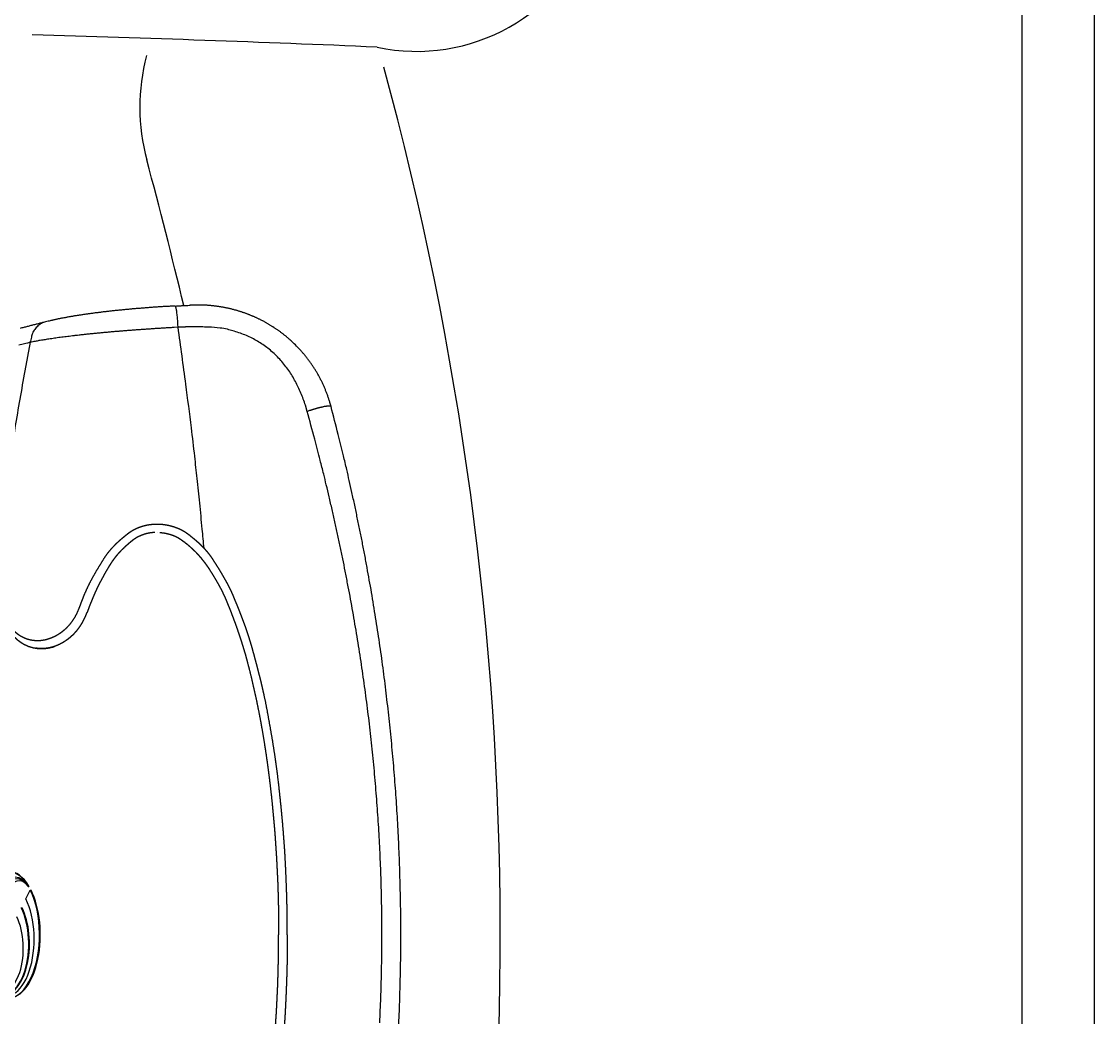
# Model space of a CAD drawing. Extents: x 941 to 1034, y 781 to 934.
# Drawn here: x 1022.91 to 1034.43, y 823.33 to 834.03 of the extents above; entities that cross this region are included whole.
import ezdxf

# ---------------------------------------------------------------- set-up
doc = ezdxf.new("R2010")
doc.units = 0
doc.header["$MEASUREMENT"] = 0
doc.layers.add('1', color=4, linetype='Continuous')
doc.layers.add('AM_VIS', color=7, linetype='Continuous', lineweight=30)

# ---------------------------------------------------------------- blocks, each defined once
blk = doc.blocks.new('LOUNGE PILLOW')
at = {"layer": '1', "color": 3, "extrusion": (0, 1, 0)}
for p, q in [((-0.438, -1.045), (-0.438, -1.036)), ((-0.476, -1.059), (-0.478, -1.058)), ((-0.478, -1.067), (-0.478, -1.058)), ((-0.478, -1.067), (-0.476, -1.067)), ((-0.476, -1.067), (-0.476, -1.059)), ((-0.342, -1.093), (-0.438, -1.045)), ((-0.245, -1.141), (-0.245, -1.132))]:
    blk.add_line(p, q, dxfattribs=at)
at = {"layer": '1', "linetype": 'Continuous'}
for points in [[(0.999, 2.914, 0.001583), (0.862, 2.92, 0.001586), (0.726, 2.924, 0.001587), (0.589, 2.928, 0.001588), (0.452, 2.931, 0.001589), (0.315, 2.934, 0.00159), (0.178, 2.935, 0.001591), (0.041, 2.935, 0.001592), (-0.096, 2.935, 0.001592), (-0.232, 2.934, 0.001591), (-0.369, 2.931, 0.00159), (-0.506, 2.928, 0.00159), (-0.643, 2.924, 0.001589), (-0.78, 2.92, 0.001587), (-0.916, 2.914, 0.001585), (-1.053, 2.907, 0.001582), (-1.19, 2.9, 0.00158), (-1.326, 2.892, 0.001578), (-1.463, 2.883, 0.001576), (-1.599, 2.872, 0.001572), (-1.736, 2.862, 0.001569), (-1.872, 2.85, 0.001565), (-2.008, 2.837, 0.001561), (-2.144, 2.824, 0.001558), (-2.28, 2.81, 0.001554), (-2.416, 2.794, 0.00155), (-2.552, 2.778, 0.001546), (-2.687, 2.762, 0.001541), (-2.823, 2.744, 0.001538), (-2.958, 2.726, 0.001533), (-3.093, 2.706, 0.001529), (-3.228, 2.686, 0.001524), (-3.363, 2.665, 0.001521), (-3.498, 2.643, 0.00152), (-3.633, 2.621, 0.001512), (-3.767, 2.597, 0.001499), (-3.901, 2.573, 0.001508), (-4.036, 2.548, 0.001534), (-4.17, 2.522, 0.001488), (-4.303, 2.495, 0.001387), (-4.436, 2.468, 0.001526), (-4.57, 2.44, 0.001812), (-4.708, 2.41, 0.001376), (-4.837, 2.381, 0.000478), (-4.953, 2.355, 0.00193), (-5.102, 2.319, 0.00331), (-5.331, 2.262, 0.001619), (-5.63, 2.186, 0.000859)], [(-5.63, 2.186), (-5.664, 2.176, 0.005875), (-5.697, 2.166, 0.005897), (-5.73, 2.155, 0.005905), (-5.763, 2.144, 0.005904), (-5.796, 2.131, 0.005907), (-5.828, 2.118, 0.005908), (-5.86, 2.104, 0.005917), (-5.891, 2.089, 0.005932), (-5.923, 2.074, 0.005924), (-5.953, 2.058, 0.005898), (-5.984, 2.041, 0.00595), (-6.014, 2.023, 0.006069), (-6.043, 2.004, 0.005917), (-6.072, 1.985, 0.005566), (-6.101, 1.966, 0.006088), (-6.129, 1.945, 0.007185), (-6.158, 1.923, 0.005521), (-6.184, 1.902, 0.002012), (-6.207, 1.883, 0.00763), (-6.236, 1.857, 0.013076), (-6.278, 1.816, 0.006457), (-6.332, 1.762, 0.00345)], [(-6.332, 1.762), (-6.341, 1.752, 0.002293), (-6.35, 1.742, 0.002294), (-6.359, 1.731, 0.002294), (-6.368, 1.721, 0.002294), (-6.377, 1.711, 0.002294), (-6.385, 1.701, 0.002294), (-6.394, 1.69, 0.002292), (-6.402, 1.679, 0.002289), (-6.411, 1.669, 0.002289), (-6.419, 1.658, 0.00229), (-6.427, 1.647, 0.002289), (-6.435, 1.637, 0.002286), (-6.443, 1.626, 0.002285), (-6.451, 1.615, 0.002284), (-6.458, 1.604, 0.002284), (-6.466, 1.592, 0.002283), (-6.473, 1.581, 0.002282), (-6.481, 1.57, 0.00228), (-6.488, 1.559, 0.00228), (-6.495, 1.547, 0.00228), (-6.502, 1.536, 0.002278), (-6.509, 1.524, 0.002276), (-6.516, 1.513, 0.002276), (-6.523, 1.501, 0.002276), (-6.53, 1.489, 0.002275), (-6.536, 1.477, 0.002273), (-6.543, 1.466, 0.002273), (-6.549, 1.454, 0.002273), (-6.555, 1.442, 0.002272), (-6.561, 1.43, 0.002272), (-6.567, 1.418, 0.002271), (-6.573, 1.405, 0.00227), (-6.579, 1.393, 0.00227), (-6.585, 1.381, 0.00227), (-6.59, 1.369, 0.002269), (-6.596, 1.356, 0.002269), (-6.601, 1.344, 0.00227), (-6.606, 1.332, 0.002272), (-6.611, 1.319, 0.002268), (-6.616, 1.307, 0.002261), (-6.621, 1.294, 0.002258), (-6.626, 1.281, 0.002257), (-6.631, 1.269, 0.002256), (-6.635, 1.256, 0.002255), (-6.64, 1.243, 0.002255), (-6.644, 1.23, 0.002254), (-6.648, 1.218, 0.002254), (-6.652, 1.205, 0.002254), (-6.656, 1.192, 0.002253), (-6.66, 1.179, 0.002252), (-6.664, 1.166, 0.002253), (-6.667, 1.153, 0.002253), (-6.671, 1.14, 0.002251), (-6.674, 1.127, 0.002247), (-6.678, 1.114, 0.002246), (-6.681, 1.101, 0.002247), (-6.684, 1.087, 0.002245), (-6.687, 1.074, 0.002242), (-6.689, 1.061, 0.002239), (-6.692, 1.048, 0.002236), (-6.695, 1.035, 0.002235), (-6.697, 1.021, 0.002235), (-6.699, 1.008, 0.002231), (-6.701, 0.995, 0.002223), (-6.704, 0.981, 0.002222), (-6.705, 0.968, 0.002225), (-6.707, 0.955, 0.002221), (-6.709, 0.941, 0.002213), (-6.711, 0.928, 0.002209), (-6.712, 0.914, 0.00221), (-6.713, 0.901, 0.002209), (-6.715, 0.888, 0.002208), (-6.716, 0.874, 0.002198), (-6.717, 0.861, 0.002181), (-6.718, 0.847, 0.002198), (-6.718, 0.834, 0.002243), (-6.719, 0.82, 0.002176), (-6.72, 0.807, 0.002024), (-6.72, 0.793, 0.002231), (-6.72, 0.78, 0.00266), (-6.72, 0.766, 0.002021), (-6.72, 0.753, 0.000697), (-6.72, 0.741, 0.002833), (-6.72, 0.726, 0.004873), (-6.719, 0.702, 0.002383), (-6.718, 0.672, 0.001264)], [(-6.71, 0.513), (-6.71, 0.523, 0.000025), (-6.711, 0.533, 0.000025), (-6.711, 0.543, 0.000025), (-6.712, 0.553, 0.000026), (-6.712, 0.563, 0.000025), (-6.713, 0.573, 0.000023), (-6.714, 0.582, 0.000026), (-6.714, 0.592, 0.00003), (-6.715, 0.603, 0.000023), (-6.715, 0.612, 0.000008), (-6.716, 0.621, 0.000032), (-6.716, 0.632, 0.000055), (-6.717, 0.649, 0.000027), (-6.718, 0.672, 0.000014)], [(-6.71, 0.513), (-6.709, 0.491, 0.000424), (-6.708, 0.47, 0.000422), (-6.706, 0.448, 0.000424), (-6.705, 0.426, 0.00043), (-6.704, 0.405, 0.000433), (-6.703, 0.383, 0.000435), (-6.701, 0.361, 0.000435), (-6.7, 0.34, 0.000435), (-6.699, 0.318, 0.000435), (-6.697, 0.297, 0.000437), (-6.696, 0.275, 0.000439), (-6.694, 0.253, 0.00044), (-6.693, 0.232, 0.000441), (-6.691, 0.211, 0.000442), (-6.689, 0.189, 0.000444), (-6.688, 0.168, 0.000448), (-6.686, 0.146, 0.000451), (-6.684, 0.125, 0.000453), (-6.683, 0.104, 0.000455), (-6.681, 0.083, 0.000457), (-6.679, 0.062, 0.00046), (-6.677, 0.041, 0.000463), (-6.675, 0.02, 0.000467), (-6.673, -0.001, 0.000471), (-6.671, -0.022, 0.000474), (-6.669, -0.043, 0.000478), (-6.667, -0.063, 0.000483), (-6.665, -0.084, 0.000487), (-6.663, -0.104, 0.000492), (-6.661, -0.124, 0.000497), (-6.659, -0.144, 0.000502), (-6.657, -0.164, 0.000507), (-6.655, -0.184, 0.000514), (-6.652, -0.204, 0.00052), (-6.65, -0.224, 0.000526), (-6.648, -0.243, 0.000533), (-6.646, -0.263, 0.000541), (-6.643, -0.282, 0.000549), (-6.641, -0.301, 0.000557), (-6.638, -0.32, 0.000565), (-6.636, -0.339, 0.000573), (-6.634, -0.357, 0.000581), (-6.631, -0.376, 0.000591), (-6.629, -0.394, 0.000601), (-6.626, -0.412, 0.000612), (-6.624, -0.43, 0.000623), (-6.621, -0.448, 0.000636), (-6.619, -0.466, 0.000647), (-6.616, -0.483, 0.00066), (-6.613, -0.5, 0.000674), (-6.611, -0.518, 0.000689), (-6.608, -0.534, 0.000703), (-6.605, -0.551, 0.000719), (-6.603, -0.568, 0.000737), (-6.6, -0.584, 0.000756), (-6.597, -0.6, 0.000775), (-6.595, -0.616, 0.000793), (-6.592, -0.632, 0.000809), (-6.589, -0.648, 0.000829), (-6.586, -0.663, 0.000851), (-6.583, -0.678, 0.00087), (-6.581, -0.693, 0.000886), (-6.578, -0.708, 0.000918), (-6.575, -0.722, 0.000961), (-6.572, -0.737, 0.000962), (-6.569, -0.751, 0.000925), (-6.566, -0.765, 0.001054), (-6.563, -0.779, 0.001305), (-6.56, -0.792, 0.001023), (-6.557, -0.805, 0.000348), (-6.555, -0.817, 0.001516), (-6.551, -0.831, 0.002785), (-6.546, -0.853, 0.001434), (-6.539, -0.881, 0.000777)], [(-6.539, -0.882), (-6.534, -0.902, 0.000099), (-6.529, -0.921, 0.000099), (-6.524, -0.941, 0.000099), (-6.519, -0.96, 0.000099), (-6.514, -0.98, 0.0001), (-6.509, -0.999, 0.0001), (-6.504, -1.019, 0.000101), (-6.499, -1.038, 0.000102), (-6.494, -1.057, 0.000103), (-6.489, -1.077, 0.000103), (-6.484, -1.096, 0.000103), (-6.479, -1.115, 0.000104), (-6.474, -1.135, 0.000104), (-6.469, -1.154, 0.000104)]]:
    blk.add_lwpolyline(points, format="xyb", dxfattribs=at)
at = {"layer": '1', "color": 3, "linetype": 'Continuous'}
for points in [[(0.988, 2.709, 0.001754), (0.853, 2.715, 0.001761), (0.718, 2.72, 0.001766), (0.583, 2.725, 0.00177), (0.447, 2.728, 0.001773), (0.312, 2.73, 0.001776), (0.177, 2.732, 0.001778), (0.041, 2.732, 0.001781), (-0.094, 2.732, 0.00178), (-0.229, 2.73, 0.001777), (-0.365, 2.728, 0.001775), (-0.5, 2.725, 0.001773), (-0.635, 2.72, 0.00177), (-0.77, 2.715, 0.001766), (-0.906, 2.709, 0.001761), (-1.041, 2.702, 0.001754), (-1.176, 2.693, 0.001748), (-1.311, 2.684, 0.001742), (-1.446, 2.674, 0.001735), (-1.581, 2.663, 0.001725), (-1.716, 2.651, 0.001715), (-1.851, 2.638, 0.001704), (-1.986, 2.625, 0.001694), (-2.12, 2.61, 0.001683), (-2.255, 2.594, 0.001672), (-2.389, 2.578, 0.001659), (-2.524, 2.56, 0.001647), (-2.658, 2.542, 0.001634), (-2.792, 2.523, 0.001621), (-2.926, 2.503, 0.001608), (-3.06, 2.482, 0.001595), (-3.194, 2.46, 0.001579), (-3.328, 2.437, 0.001567), (-3.462, 2.414, 0.001556), (-3.595, 2.39, 0.001539), (-3.728, 2.364, 0.001516), (-3.862, 2.338, 0.001516), (-3.995, 2.312, 0.001531), (-4.128, 2.284, 0.001478), (-4.26, 2.256, 0.001371), (-4.392, 2.227, 0.001496), (-4.525, 2.197, 0.001761), (-4.662, 2.165, 0.001336), (-4.79, 2.135, 0.000475), (-4.905, 2.107, 0.001849), (-5.053, 2.069, 0.003142), (-5.28, 2.01, 0.001535), (-5.578, 1.93, 0.000816)], [(-5.63, 2.186), (-5.631, 2.185, 0.038331), (-5.632, 2.183, 0.032629), (-5.633, 2.182, 0.02689), (-5.633, 2.18, 0.022042), (-5.634, 2.178, 0.018028), (-5.634, 2.176, 0.014966), (-5.634, 2.173, 0.012463), (-5.635, 2.171, 0.010537), (-5.635, 2.168, 0.008908), (-5.635, 2.165, 0.007614), (-5.635, 2.161, 0.006623), (-5.635, 2.158, 0.005878), (-5.634, 2.154, 0.00498), (-5.634, 2.15, 0.004124), (-5.634, 2.146, 0.004076), (-5.633, 2.141, 0.004349), (-5.633, 2.137, 0.00299), (-5.632, 2.132, 0.001003), (-5.631, 2.128, 0.003781), (-5.63, 2.122, 0.005612), (-5.629, 2.113, 0.002447), (-5.626, 2.1, 0.001234)], [(-5.626, 2.1), (-5.625, 2.094, 0.001852), (-5.624, 2.088, 0.00176), (-5.622, 2.082, 0.001671), (-5.621, 2.076, 0.001596), (-5.619, 2.069, 0.001525), (-5.618, 2.063, 0.001464), (-5.616, 2.056, 0.001408), (-5.614, 2.049, 0.001358), (-5.612, 2.042, 0.001313), (-5.611, 2.035, 0.001289), (-5.609, 2.028, 0.001299), (-5.607, 2.021, 0.001343), (-5.604, 2.014, 0.001306), (-5.602, 2.006, 0.001219), (-5.6, 1.999, 0.001373), (-5.598, 1.991, 0.001687), (-5.595, 1.984, 0.00126), (-5.593, 1.976, 0.000361), (-5.591, 1.97, 0.001875), (-5.588, 1.961, 0.003339), (-5.584, 1.948, 0.001619), (-5.578, 1.93, 0.000842)], [(-5.578, 1.93), (-5.644, 1.91, 0.010684), (-5.71, 1.888, 0.010468), (-5.775, 1.863, 0.010802), (-5.838, 1.834, 0.011846), (-5.899, 1.803, 0.01263), (-5.959, 1.769, 0.01332), (-6.017, 1.732, 0.014091), (-6.072, 1.691, 0.015021), (-6.126, 1.646, 0.015423), (-6.176, 1.599, 0.015935), (-6.223, 1.548, 0.016487), (-6.266, 1.495, 0.01673), (-6.305, 1.44, 0.016275), (-6.34, 1.382, 0.015104), (-6.371, 1.323, 0.016296), (-6.399, 1.261, 0.018836), (-6.423, 1.195, 0.014094), (-6.443, 1.131, 0.005095), (-6.46, 1.073, 0.018798), (-6.473, 0.995, 0.030322), (-6.482, 0.87, 0.014052), (-6.488, 0.703, 0.00726)], [(-4.109, 0.822, 0.001124), (-4.313, 0.803, 0.001816), (-4.594, 0.775, 0.001382), (-4.858, 0.748, 0.000477), (-5.096, 0.722, 0.001948), (-5.401, 0.686, 0.003358), (-5.869, 0.626, 0.001647), (-6.481, 0.544, 0.000874)], [(-6.488, 0.703), (-6.488, 0.693, -0.000006), (-6.487, 0.683, -0.000006), (-6.487, 0.673, -0.000006), (-6.486, 0.663, -0.000006), (-6.486, 0.653, -0.000006), (-6.485, 0.643, -0.000006), (-6.485, 0.634, -0.000006), (-6.485, 0.624, -0.000008), (-6.484, 0.613, -0.000006), (-6.484, 0.604, -0.000002), (-6.483, 0.595, -0.000008), (-6.483, 0.584, -0.000015), (-6.482, 0.567, -0.000007), (-6.481, 0.544, -0.000004)], [(-6.481, 0.544), (-6.51, 0.542, 0.002389), (-6.539, 0.54, 0.002198), (-6.567, 0.538, 0.002478), (-6.595, 0.535, 0.003555), (-6.62, 0.532, 0.003543), (-6.644, 0.529, 0.001934), (-6.664, 0.527, 0.006352), (-6.681, 0.523, 0.020644), (-6.696, 0.519, 0.028421), (-6.71, 0.513, 0.030652)], [(-6.481, 0.544), (-6.479, 0.501, 0.000493), (-6.476, 0.458, 0.000494), (-6.474, 0.415, 0.000494), (-6.471, 0.372, 0.000493), (-6.469, 0.329, 0.000491), (-6.466, 0.286, 0.000491), (-6.463, 0.243, 0.000494), (-6.46, 0.2, 0.000502), (-6.457, 0.157, 0.00051), (-6.454, 0.115, 0.000522), (-6.451, 0.072, 0.000532), (-6.448, 0.03, 0.000542), (-6.445, -0.012, 0.000551), (-6.441, -0.054, 0.000559), (-6.438, -0.095, 0.000568), (-6.435, -0.136, 0.000579), (-6.431, -0.176, 0.000591), (-6.427, -0.217, 0.000602), (-6.424, -0.256, 0.000616), (-6.42, -0.296, 0.000631), (-6.416, -0.335, 0.000649), (-6.412, -0.373, 0.000667), (-6.409, -0.411, 0.000686), (-6.405, -0.448, 0.000703), (-6.401, -0.485, 0.000724), (-6.397, -0.521, 0.000746), (-6.393, -0.556, 0.000772), (-6.388, -0.591, 0.000801), (-6.384, -0.625, 0.000829), (-6.38, -0.658, 0.000855), (-6.376, -0.691, 0.000899), (-6.372, -0.723, 0.000958), (-6.368, -0.754, 0.000973), (-6.363, -0.785, 0.000946), (-6.359, -0.814, 0.001084), (-6.355, -0.844, 0.001354), (-6.35, -0.872, 0.001093), (-6.346, -0.899, 0.000386), (-6.342, -0.923, 0.001639), (-6.338, -0.951, 0.003211), (-6.33, -0.992, 0.001767), (-6.32, -1.044, 0.000991)], [(-6.539, -0.881), (-6.532, -0.903, 0.030638), (-6.523, -0.923, 0.027885), (-6.511, -0.943, 0.028807), (-6.496, -0.963, 0.033805), (-6.478, -0.98, 0.026655), (-6.459, -0.996, 0.012335), (-6.441, -1.009, 0.032885), (-6.416, -1.021, 0.052184), (-6.375, -1.032, 0.025987), (-6.32, -1.044, 0.013747)], [(-6.32, -1.044), (-6.015, -1.102, 0.00236), (-5.71, -1.157, 0.002157), (-5.406, -1.209, 0.002367), (-5.097, -1.259, 0.002836), (-4.78, -1.306, 0.002155), (-4.482, -1.349, 0.00074), (-4.212, -1.386, 0.003036), (-3.865, -1.428, 0.005226), (-3.329, -1.483, 0.00034), (-3.235, -1.493, 0.001354)], [(-6.32, -1.044), (-6.312, -1.075, 0.0003), (-6.304, -1.106, 0.000302), (-6.296, -1.136, 0.000302), (-6.288, -1.167, 0.000301)]]:
    blk.add_lwpolyline(points, format="xyb", dxfattribs=at)
at = {"layer": '1', "color": 3}
for centre, major_axis, start_param, end_param in [((0.043, -1.277), (0.68, 0), 0, 2.356194), ((0.043, -1.285), (0.68, 0), 5.585054, 8.63938), ((0.091, -1.309), (0.612, 0), 5.878038, 8.63938), ((0.139, -1.325), (0.544, 0), 0, 2.356194), ((0.139, -1.333), (0.544, 0), 5.924218, 8.63938), ((0.043, -1.285), (0.68, 0), 2.443461, 5.497787), ((0.043, -1.277), (0.68, 0), 2.443461, 3.141593), ((-0.101, -1.213), (0.476, 0), 2.766131, 5.497787), ((-0.149, -1.189), (0.408, 0), 2.832077, 5.497787), ((-0.197, -1.165), (0.34, 0), 2.530727, 5.497787), ((-0.149, -1.18), (0.408, 0), 2.865812, 3.141593), ((-0.541, -1.126), (0.00326, 0), 5.973669, 9.049321), ((0.187, -1.357), (0.476, 0), 5.907724, 8.63938)]:
    blk.add_ellipse(centre, major_axis=major_axis, ratio=0.5, start_param=start_param, end_param=end_param, dxfattribs=at)
at = {"layer": '1', "color": 3, "linetype": 'Continuous'}
for points, degree, knots in [([(0.043, 1.716), (-0.099, 1.717), (-0.24, 1.715), (-0.382, 1.711), (-0.523, 1.706), (-0.664, 1.7), (-0.806, 1.692), (-0.942, 1.684), (-1.078, 1.674), (-1.214, 1.662), (-1.35, 1.649), (-1.486, 1.634), (-1.622, 1.618), (-1.685, 1.611), (-1.748, 1.603), (-1.811, 1.594), (-1.874, 1.585), (-1.937, 1.575), (-2, 1.565), (-2.063, 1.555), (-2.125, 1.544), (-2.188, 1.533), (-2.25, 1.522), (-2.313, 1.511), (-2.375, 1.499), (-2.431, 1.489), (-2.487, 1.477), (-2.542, 1.465), (-2.598, 1.453), (-2.653, 1.44), (-2.709, 1.426), (-2.764, 1.412), (-2.819, 1.398), (-2.873, 1.384), (-2.928, 1.369), (-2.983, 1.354), (-3.037, 1.339), (-3.084, 1.326), (-3.131, 1.312), (-3.177, 1.297), (-3.223, 1.282), (-3.269, 1.265), (-3.315, 1.248), (-3.36, 1.232), (-3.405, 1.214), (-3.45, 1.197), (-3.495, 1.179), (-3.539, 1.16), (-3.584, 1.142), (-3.621, 1.127), (-3.657, 1.111), (-3.693, 1.093), (-3.728, 1.075), (-3.763, 1.055), (-3.797, 1.035), (-3.831, 1.016), (-3.865, 0.996), (-3.898, 0.975), (-3.931, 0.954), (-3.964, 0.933), (-3.997, 0.912), (-4.021, 0.896), (-4.044, 0.879), (-4.066, 0.861), (-4.088, 0.842), (-4.109, 0.822), (-4.129, 0.802), (-4.149, 0.782), (-4.169, 0.761), (-4.187, 0.74), (-4.206, 0.718), (-4.223, 0.696), (-4.241, 0.673)], 6, [0, 0, 0, 0, 0, 0, 0, 0.083333, 0.083333, 0.083333, 0.083333, 0.083333, 0.083333, 0.166667, 0.166667, 0.166667, 0.166667, 0.166667, 0.166667, 0.25, 0.25, 0.25, 0.25, 0.25, 0.25, 0.333333, 0.333333, 0.333333, 0.333333, 0.333333, 0.333333, 0.416667, 0.416667, 0.416667, 0.416667, 0.416667, 0.416667, 0.5, 0.5, 0.5, 0.5, 0.5, 0.5, 0.583333, 0.583333, 0.583333, 0.583333, 0.583333, 0.583333, 0.666667, 0.666667, 0.666667, 0.666667, 0.666667, 0.666667, 0.75, 0.75, 0.75, 0.75, 0.75, 0.75, 0.833333, 0.833333, 0.833333, 0.833333, 0.833333, 0.833333, 0.916667, 0.916667, 0.916667, 0.916667, 0.916667, 0.916667, 1, 1, 1, 1, 1, 1, 1]), ([(-4.171, 0.617), (-4.158, 0.632), (-4.146, 0.648), (-4.133, 0.663), (-4.119, 0.678), (-4.106, 0.693), (-4.092, 0.707), (-4.078, 0.722), (-4.064, 0.736), (-4.049, 0.75), (-4.034, 0.763), (-4.019, 0.776), (-4.004, 0.789), (-3.988, 0.802), (-3.972, 0.815), (-3.956, 0.827), (-3.94, 0.839), (-3.924, 0.85), (-3.907, 0.862), (-3.891, 0.873), (-3.874, 0.884), (-3.846, 0.901), (-3.818, 0.919), (-3.79, 0.936), (-3.761, 0.953), (-3.733, 0.969), (-3.704, 0.985), (-3.675, 1.001), (-3.646, 1.016), (-3.616, 1.03), (-3.586, 1.044), (-3.556, 1.057), (-3.524, 1.07), (-3.492, 1.083), (-3.46, 1.096), (-3.428, 1.109), (-3.396, 1.121), (-3.364, 1.133), (-3.331, 1.145), (-3.299, 1.157), (-3.266, 1.169), (-3.234, 1.18), (-3.201, 1.191), (-3.169, 1.202), (-3.136, 1.213), (-3.103, 1.224), (-3.07, 1.234), (-3.037, 1.244), (-3.004, 1.254), (-2.971, 1.264), (-2.938, 1.273), (-2.905, 1.282), (-2.821, 1.304), (-2.737, 1.325), (-2.652, 1.345), (-2.568, 1.364), (-2.483, 1.383), (-2.398, 1.4), (-2.313, 1.417), (-2.227, 1.433), (-2.142, 1.448), (-2.056, 1.463), (-1.97, 1.476), (-1.885, 1.489), (-1.799, 1.501), (-1.713, 1.513), (-1.626, 1.524), (-1.54, 1.534), (-1.454, 1.544), (-1.368, 1.553), (-1.281, 1.561), (-1.195, 1.569), (-1.133, 1.575), (-1.071, 1.58), (-1.01, 1.585), (-0.948, 1.589), (-0.886, 1.593), (-0.824, 1.597), (-0.762, 1.601), (-0.7, 1.604), (-0.639, 1.607), (-0.577, 1.61), (-0.515, 1.613), (-0.453, 1.615), (-0.391, 1.617), (-0.329, 1.618), (-0.267, 1.62), (-0.205, 1.621), (-0.143, 1.622), (-0.081, 1.622), (-0.019, 1.623), (0.043, 1.623)], 1, [0, 0, 0.508206, 1.016412, 1.524618, 2.032825, 2.541031, 3.049237, 3.557443, 4.065649, 4.573855, 5.082061, 5.590268, 6.098474, 6.60668, 7.114886, 7.623092, 8.131298, 8.639504, 9.147711, 9.655917, 10.164123, 11.002693, 11.841262, 12.679832, 13.518401, 14.356971, 15.195541, 16.03411, 16.87268, 17.71125, 18.549819, 19.388389, 20.265581, 21.142773, 22.019965, 22.897157, 23.774348, 24.65154, 25.528732, 26.405924, 27.283116, 28.160308, 29.0375, 29.914692, 30.791884, 31.669075, 32.546267, 33.423459, 34.300651, 35.177843, 36.055035, 36.932227, 39.139089, 41.345951, 43.552813, 45.759675, 47.966538, 50.1734, 52.380262, 54.587124, 56.793986, 59.000849, 61.207711, 63.414573, 65.621435, 67.828297, 70.035159, 72.242022, 74.448884, 76.655746, 78.862608, 81.06947, 82.646014, 84.222558, 85.799102, 87.375645, 88.952189, 90.528733, 92.105277, 93.68182, 95.258364, 96.834908, 98.411452, 99.987995, 101.564539, 103.141083, 104.717627, 106.29417, 107.870714, 109.447258, 111.023802, 112.600345, 112.600345]), ([(0.043, 1.716), (0.184, 1.717), (0.326, 1.715), (0.467, 1.711), (0.608, 1.706), (0.75, 1.7), (0.891, 1.692), (1.027, 1.684), (1.164, 1.674), (1.3, 1.662), (1.436, 1.649), (1.571, 1.634), (1.707, 1.618), (1.77, 1.611), (1.833, 1.603), (1.897, 1.594), (1.959, 1.585), (2.022, 1.575), (2.085, 1.565), (2.148, 1.555), (2.211, 1.544), (2.273, 1.533), (2.336, 1.522), (2.398, 1.511), (2.46, 1.499), (2.516, 1.489), (2.572, 1.477), (2.628, 1.465), (2.683, 1.453), (2.739, 1.44), (2.794, 1.426), (2.849, 1.412), (2.904, 1.398), (2.959, 1.384), (3.013, 1.369), (3.068, 1.354), (3.123, 1.339), (3.17, 1.326), (3.216, 1.312), (3.262, 1.297), (3.309, 1.282), (3.354, 1.265), (3.4, 1.248), (3.445, 1.232), (3.49, 1.214), (3.535, 1.197), (3.58, 1.179), (3.625, 1.16), (3.669, 1.142), (3.706, 1.127), (3.742, 1.111), (3.778, 1.093), (3.813, 1.075), (3.848, 1.055), (3.883, 1.035), (3.916, 1.016), (3.95, 0.996), (3.983, 0.975), (4.016, 0.954), (4.049, 0.933), (4.082, 0.912), (4.106, 0.896), (4.129, 0.879), (4.152, 0.861), (4.173, 0.842), (4.194, 0.822), (4.215, 0.802), (4.235, 0.782), (4.254, 0.761), (4.273, 0.74), (4.291, 0.718), (4.309, 0.696), (4.326, 0.673)], 6, [0, 0, 0, 0, 0, 0, 0, 0.083333, 0.083333, 0.083333, 0.083333, 0.083333, 0.083333, 0.166667, 0.166667, 0.166667, 0.166667, 0.166667, 0.166667, 0.25, 0.25, 0.25, 0.25, 0.25, 0.25, 0.333333, 0.333333, 0.333333, 0.333333, 0.333333, 0.333333, 0.416667, 0.416667, 0.416667, 0.416667, 0.416667, 0.416667, 0.5, 0.5, 0.5, 0.5, 0.5, 0.5, 0.583333, 0.583333, 0.583333, 0.583333, 0.583333, 0.583333, 0.666667, 0.666667, 0.666667, 0.666667, 0.666667, 0.666667, 0.75, 0.75, 0.75, 0.75, 0.75, 0.75, 0.833333, 0.833333, 0.833333, 0.833333, 0.833333, 0.833333, 0.916667, 0.916667, 0.916667, 0.916667, 0.916667, 0.916667, 1, 1, 1, 1, 1, 1, 1]), ([(4.256, 0.617), (4.244, 0.632), (4.231, 0.648), (4.218, 0.663), (4.205, 0.678), (4.191, 0.693), (4.177, 0.707), (4.163, 0.722), (4.149, 0.736), (4.134, 0.75), (4.119, 0.763), (4.104, 0.776), (4.089, 0.789), (4.073, 0.802), (4.058, 0.815), (4.042, 0.827), (4.026, 0.839), (4.009, 0.85), (3.993, 0.862), (3.976, 0.873), (3.959, 0.884), (3.931, 0.901), (3.903, 0.919), (3.875, 0.936), (3.847, 0.953), (3.818, 0.969), (3.789, 0.985), (3.76, 1.001), (3.731, 1.016), (3.701, 1.03), (3.671, 1.044), (3.641, 1.057), (3.609, 1.07), (3.577, 1.083), (3.545, 1.096), (3.513, 1.109), (3.481, 1.121), (3.449, 1.133), (3.417, 1.145), (3.384, 1.157), (3.352, 1.169), (3.319, 1.18), (3.287, 1.191), (3.254, 1.202), (3.221, 1.213), (3.188, 1.224), (3.155, 1.234), (3.122, 1.244), (3.089, 1.254), (3.056, 1.264), (3.023, 1.273), (2.99, 1.282), (2.906, 1.304), (2.822, 1.325), (2.738, 1.345), (2.653, 1.364), (2.568, 1.383), (2.483, 1.4), (2.398, 1.417), (2.313, 1.433), (2.227, 1.448), (2.142, 1.463), (2.056, 1.476), (1.97, 1.489), (1.884, 1.501), (1.798, 1.513), (1.712, 1.524), (1.625, 1.534), (1.539, 1.544), (1.453, 1.553), (1.366, 1.561), (1.28, 1.569), (1.218, 1.575), (1.157, 1.58), (1.095, 1.585), (1.033, 1.589), (0.971, 1.593), (0.91, 1.597), (0.848, 1.601), (0.786, 1.604), (0.724, 1.607), (0.662, 1.61), (0.6, 1.613), (0.538, 1.615), (0.476, 1.617), (0.414, 1.618), (0.352, 1.62), (0.29, 1.621), (0.228, 1.622), (0.167, 1.622), (0.105, 1.623), (0.043, 1.623)], 1, [0, 0, 0.508206, 1.016412, 1.524618, 2.032825, 2.541031, 3.049237, 3.557443, 4.065649, 4.573855, 5.082061, 5.590268, 6.098474, 6.60668, 7.114886, 7.623092, 8.131298, 8.639504, 9.147711, 9.655917, 10.164123, 11.002693, 11.841262, 12.679832, 13.518401, 14.356971, 15.195541, 16.03411, 16.87268, 17.71125, 18.549819, 19.388389, 20.265581, 21.142773, 22.019965, 22.897157, 23.774348, 24.65154, 25.528732, 26.405924, 27.283116, 28.160308, 29.0375, 29.914692, 30.791884, 31.669075, 32.546267, 33.423459, 34.300651, 35.177843, 36.055035, 36.932227, 39.139089, 41.345951, 43.552813, 45.759675, 47.966538, 50.1734, 52.380262, 54.587124, 56.793986, 59.000849, 61.207711, 63.414573, 65.621435, 67.828297, 70.035159, 72.242022, 74.448884, 76.655746, 78.862608, 81.06947, 82.646014, 84.222558, 85.799102, 87.375645, 88.952189, 90.528733, 92.105277, 93.68182, 95.258364, 96.834908, 98.411452, 99.987995, 101.564539, 103.141083, 104.717627, 106.29417, 107.870714, 109.447258, 111.023802, 112.600345, 112.600345]), ([(-4.242, 0.673), (-4.246, 0.668), (-4.249, 0.664), (-4.253, 0.659), (-4.256, 0.654), (-4.26, 0.649), (-4.263, 0.644), (-4.272, 0.633), (-4.28, 0.621), (-4.287, 0.608), (-4.294, 0.596), (-4.301, 0.583), (-4.308, 0.57), (-4.314, 0.557), (-4.32, 0.544), (-4.325, 0.53), (-4.33, 0.517), (-4.335, 0.503), (-4.339, 0.489), (-4.348, 0.461), (-4.355, 0.433), (-4.36, 0.404), (-4.363, 0.375), (-4.365, 0.346), (-4.365, 0.317), (-4.365, 0.289), (-4.363, 0.26), (-4.36, 0.232), (-4.355, 0.204), (-4.348, 0.176), (-4.339, 0.149), (-4.335, 0.136), (-4.33, 0.123), (-4.325, 0.11), (-4.319, 0.097), (-4.313, 0.084), (-4.307, 0.072), (-4.3, 0.06), (-4.294, 0.048), (-4.287, 0.036), (-4.279, 0.024), (-4.271, 0.013), (-4.262, 0.002), (-4.253, -0.01), (-4.244, -0.022), (-4.234, -0.034), (-4.224, -0.045), (-4.215, -0.057), (-4.205, -0.069), (-4.195, -0.08), (-4.184, -0.092), (-4.174, -0.103), (-4.164, -0.115), (-4.153, -0.126), (-4.142, -0.137), (-4.12, -0.159), (-4.097, -0.18), (-4.073, -0.201), (-4.048, -0.22), (-4.023, -0.238), (-3.996, -0.255), (-3.963, -0.276), (-3.93, -0.296), (-3.897, -0.316), (-3.864, -0.336), (-3.831, -0.355), (-3.797, -0.374), (-3.762, -0.393), (-3.728, -0.411), (-3.692, -0.429), (-3.657, -0.445), (-3.621, -0.461), (-3.584, -0.476), (-3.573, -0.48), (-3.562, -0.484), (-3.551, -0.489), (-3.54, -0.493), (-3.529, -0.498), (-3.517, -0.502), (-3.506, -0.506), (-3.495, -0.51), (-3.484, -0.515), (-3.473, -0.519), (-3.462, -0.523), (-3.45, -0.527)], 6, [0, 0, 0, 0, 0, 0, 0, 0.071429, 0.071429, 0.071429, 0.071429, 0.071429, 0.071429, 0.142857, 0.142857, 0.142857, 0.142857, 0.142857, 0.142857, 0.214286, 0.214286, 0.214286, 0.214286, 0.214286, 0.214286, 0.285714, 0.285714, 0.285714, 0.285714, 0.285714, 0.285714, 0.357143, 0.357143, 0.357143, 0.357143, 0.357143, 0.357143, 0.428571, 0.428571, 0.428571, 0.428571, 0.428571, 0.428571, 0.5, 0.5, 0.5, 0.5, 0.5, 0.5, 0.571429, 0.571429, 0.571429, 0.571429, 0.571429, 0.571429, 0.642857, 0.642857, 0.642857, 0.642857, 0.642857, 0.642857, 0.714286, 0.714286, 0.714286, 0.714286, 0.714286, 0.714286, 0.785714, 0.785714, 0.785714, 0.785714, 0.785714, 0.785714, 0.857143, 0.857143, 0.857143, 0.857143, 0.857143, 0.857143, 0.928571, 0.928571, 0.928571, 0.928571, 0.928571, 0.928571, 1, 1, 1, 1, 1, 1, 1]), ([(-4.278, 0.347), (-4.278, 0.35), (-4.277, 0.358), (-4.276, 0.366), (-4.275, 0.374), (-4.274, 0.382), (-4.273, 0.39), (-4.272, 0.398), (-4.271, 0.406), (-4.269, 0.413), (-4.267, 0.421), (-4.265, 0.43), (-4.263, 0.439), (-4.26, 0.448), (-4.258, 0.457), (-4.255, 0.466), (-4.252, 0.475), (-4.249, 0.483), (-4.246, 0.492), (-4.242, 0.5), (-4.239, 0.509), (-4.235, 0.517), (-4.231, 0.526), (-4.227, 0.534), (-4.223, 0.541), (-4.219, 0.547), (-4.215, 0.554), (-4.211, 0.56), (-4.207, 0.566), (-4.203, 0.573), (-4.199, 0.579), (-4.194, 0.585), (-4.19, 0.591), (-4.185, 0.597), (-4.181, 0.603), (-4.176, 0.61), (-4.172, 0.616)], 1, [0.7332, 0.7332, 0.811083, 1.013854, 1.216625, 1.419396, 1.622167, 1.824938, 2.027709, 2.230479, 2.43325, 2.636021, 2.870693, 3.105365, 3.340037, 3.574709, 3.809381, 4.044053, 4.278724, 4.513396, 4.748068, 4.98274, 5.217412, 5.452084, 5.686756, 5.879411, 6.072065, 6.26472, 6.457375, 6.65003, 6.842684, 7.035339, 7.227994, 7.420648, 7.613303, 7.805958, 7.998613, 8.191267, 8.191267]), ([(-4.278, 0.292), (-4.277, 0.285), (-4.277, 0.277), (-4.276, 0.269), (-4.275, 0.261), (-4.274, 0.253), (-4.273, 0.245), (-4.272, 0.237), (-4.27, 0.229), (-4.269, 0.222), (-4.267, 0.214), (-4.265, 0.205), (-4.263, 0.197), (-4.26, 0.189), (-4.258, 0.18), (-4.255, 0.172), (-4.252, 0.164), (-4.249, 0.156), (-4.246, 0.148), (-4.243, 0.14), (-4.239, 0.132), (-4.236, 0.124), (-4.232, 0.116), (-4.228, 0.108), (-4.224, 0.101), (-4.22, 0.094), (-4.217, 0.088), (-4.213, 0.083), (-4.209, 0.077), (-4.205, 0.071), (-4.201, 0.065), (-4.197, 0.06), (-4.193, 0.054), (-4.189, 0.048), (-4.184, 0.043), (-4.18, 0.038), (-4.175, 0.032), (-4.171, 0.027), (-4.166, 0.021), (-4.162, 0.016), (-4.157, 0.011), (-4.152, 0.006), (-4.148, 0), (-4.143, -0.005), (-4.134, -0.016), (-4.124, -0.026), (-4.115, -0.037), (-4.105, -0.047), (-4.095, -0.057), (-4.085, -0.068), (-4.074, -0.078), (-4.064, -0.087), (-4.054, -0.097), (-4.043, -0.106), (-4.031, -0.117), (-4.018, -0.127), (-4.005, -0.137), (-3.992, -0.147), (-3.979, -0.156), (-3.966, -0.166), (-3.952, -0.175), (-3.939, -0.184), (-3.925, -0.192), (-3.911, -0.201), (-3.897, -0.209), (-3.883, -0.218), (-3.869, -0.226), (-3.855, -0.234), (-3.841, -0.242), (-3.827, -0.25), (-3.812, -0.258), (-3.798, -0.265), (-3.784, -0.273), (-3.77, -0.281), (-3.753, -0.29), (-3.736, -0.299), (-3.719, -0.308), (-3.702, -0.316), (-3.684, -0.325), (-3.667, -0.333), (-3.649, -0.341), (-3.632, -0.349), (-3.614, -0.357), (-3.597, -0.364), (-3.579, -0.372), (-3.561, -0.379), (-3.543, -0.386), (-3.526, -0.394), (-3.508, -0.401), (-3.49, -0.408), (-3.472, -0.415), (-3.454, -0.421), (-3.436, -0.428), (-3.418, -0.435)], 1, [0.624293, 0.624293, 0.815707, 1.019634, 1.223561, 1.427488, 1.631414, 1.835341, 2.039268, 2.243195, 2.447122, 2.651049, 2.871494, 3.091939, 3.312384, 3.53283, 3.753275, 3.97372, 4.194165, 4.414611, 4.635056, 4.855501, 5.075946, 5.296392, 5.516837, 5.737282, 5.915445, 6.093608, 6.271771, 6.449933, 6.628096, 6.806259, 6.984422, 7.162585, 7.340748, 7.518911, 7.697073, 7.875236, 8.053399, 8.231562, 8.409725, 8.587888, 8.766051, 8.944213, 9.122376, 9.486957, 9.851538, 10.216119, 10.580699, 10.94528, 11.309861, 11.674442, 12.039022, 12.403603, 12.768184, 13.182143, 13.596102, 14.010061, 14.42402, 14.837979, 15.251938, 15.665897, 16.079856, 16.493815, 16.907774, 17.321733, 17.735692, 18.149651, 18.56361, 18.977569, 19.391528, 19.805487, 20.219446, 20.633405, 21.047364, 21.537608, 22.027852, 22.518095, 23.008339, 23.498583, 23.988827, 24.479071, 24.969315, 25.459558, 25.949802, 26.440046, 26.93029, 27.420534, 27.910778, 28.401021, 28.891265, 29.381509, 29.871753, 30.361997, 30.852241, 30.852241]), ([(-3.417, -0.438), (-3.409, -0.441), (-3.4, -0.445), (-3.392, -0.448), (-3.383, -0.452), (-3.375, -0.455), (-3.366, -0.459), (-3.358, -0.463), (-3.35, -0.467), (-3.342, -0.471), (-3.334, -0.475), (-3.325, -0.479), (-3.318, -0.483), (-3.31, -0.488), (-3.302, -0.492), (-3.294, -0.497), (-3.287, -0.501), (-3.278, -0.507), (-3.27, -0.512), (-3.262, -0.518), (-3.254, -0.523), (-3.246, -0.529), (-3.238, -0.535), (-3.23, -0.541), (-3.222, -0.547), (-3.215, -0.553), (-3.207, -0.56), (-3.2, -0.566), (-3.193, -0.573), (-3.186, -0.579), (-3.179, -0.586), (-3.172, -0.593), (-3.166, -0.6), (-3.159, -0.607), (-3.153, -0.615), (-3.146, -0.622), (-3.14, -0.63), (-3.134, -0.637), (-3.128, -0.645), (-3.123, -0.653), (-3.117, -0.661), (-3.112, -0.668), (-3.106, -0.677), (-3.101, -0.685), (-3.096, -0.693), (-3.091, -0.701), (-3.087, -0.709), (-3.082, -0.718), (-3.078, -0.726), (-3.074, -0.734), (-3.07, -0.743), (-3.066, -0.751), (-3.063, -0.76), (-3.06, -0.768), (-3.057, -0.776), (-3.054, -0.785), (-3.051, -0.793), (-3.048, -0.802), (-3.046, -0.81), (-3.044, -0.819), (-3.041, -0.827), (-3.04, -0.836), (-3.038, -0.844), (-3.036, -0.853), (-3.035, -0.861), (-3.034, -0.87), (-3.033, -0.878), (-3.032, -0.887), (-3.031, -0.895), (-3.031, -0.904), (-3.03, -0.912), (-3.03, -0.92), (-3.03, -0.928), (-3.03, -0.936), (-3.031, -0.944), (-3.031, -0.952), (-3.032, -0.96), (-3.033, -0.968), (-3.034, -0.975), (-3.035, -0.983)], 1, [0, 0, 0.235644, 0.471288, 0.706932, 0.942576, 1.17822, 1.413864, 1.649508, 1.885152, 2.120796, 2.35644, 2.592084, 2.827728, 3.063372, 3.299016, 3.53466, 3.770304, 4.033879, 4.297454, 4.561028, 4.824603, 5.088177, 5.351752, 5.615327, 5.878901, 6.142476, 6.40605, 6.669625, 6.9332, 7.196774, 7.460349, 7.723924, 7.987498, 8.256159, 8.52482, 8.793482, 9.062143, 9.330804, 9.599465, 9.868126, 10.136787, 10.405448, 10.674109, 10.94277, 11.211431, 11.480093, 11.748754, 12.017415, 12.286076, 12.554737, 12.823398, 13.092059, 13.353404, 13.614749, 13.876093, 14.137438, 14.398783, 14.660128, 14.921472, 15.182817, 15.444162, 15.705507, 15.966852, 16.228196, 16.489541, 16.750886, 17.012231, 17.273575, 17.53492, 17.796265, 18.05761, 18.310843, 18.564077, 18.81731, 19.070543, 19.323777, 19.57701, 19.830244, 20.083477, 20.33671, 20.33671]), ([(-3.45, -0.527), (-3.413, -0.542), (-3.377, -0.559), (-3.343, -0.579), (-3.311, -0.602), (-3.281, -0.627), (-3.254, -0.654), (-3.24, -0.668), (-3.227, -0.682), (-3.215, -0.697), (-3.204, -0.711), (-3.193, -0.727), (-3.183, -0.742), (-3.173, -0.758), (-3.164, -0.774), (-3.156, -0.791), (-3.148, -0.807), (-3.142, -0.824), (-3.136, -0.841), (-3.13, -0.858), (-3.125, -0.875), (-3.121, -0.892), (-3.118, -0.909), (-3.116, -0.926), (-3.115, -0.943), (-3.114, -0.96), (-3.114, -0.977), (-3.115, -0.994), (-3.116, -1.01), (-3.119, -1.026), (-3.122, -1.042)], 6, [0, 0, 0, 0, 0, 0, 0, 0.2, 0.2, 0.2, 0.2, 0.2, 0.2, 0.4, 0.4, 0.4, 0.4, 0.4, 0.4, 0.6, 0.6, 0.6, 0.6, 0.6, 0.6, 0.8, 0.8, 0.8, 0.8, 0.8, 0.8, 1, 1, 1, 1, 1, 1, 1]), ([(-3.031, -0.92), (-3.031, -0.916), (-3.031, -0.912), (-3.031, -0.907), (-3.031, -0.903), (-3.031, -0.898), (-3.032, -0.894), (-3.033, -0.876), (-3.035, -0.857), (-3.039, -0.838), (-3.043, -0.82), (-3.048, -0.801), (-3.054, -0.783)], 6, [0.1539683, 0.1539683, 0.1539683, 0.1539683, 0.1539683, 0.1539683, 0.1539683, 0.2, 0.2, 0.2, 0.2, 0.2, 0.2, 0.3936592, 0.3936592, 0.3936592, 0.3936592, 0.3936592, 0.3936592, 0.3936592]), ([(-3.155, -1.215), (-3.148, -1.208), (-3.142, -1.202), (-3.136, -1.195), (-3.13, -1.188), (-3.124, -1.181), (-3.118, -1.174), (-3.113, -1.166), (-3.107, -1.159), (-3.102, -1.151), (-3.097, -1.144), (-3.092, -1.136), (-3.087, -1.128), (-3.082, -1.12), (-3.078, -1.112), (-3.074, -1.104), (-3.07, -1.096), (-3.066, -1.087), (-3.062, -1.079), (-3.059, -1.071), (-3.055, -1.062), (-3.052, -1.054), (-3.05, -1.045), (-3.047, -1.037), (-3.045, -1.028), (-3.042, -1.019), (-3.04, -1.01)], 1, [0, 0, 0.276464, 0.552928, 0.829392, 1.105856, 1.382319, 1.658783, 1.935247, 2.211711, 2.488175, 2.764639, 3.041103, 3.317567, 3.594031, 3.870494, 4.146958, 4.423422, 4.699886, 4.97635, 5.252814, 5.525043, 5.797272, 6.069501, 6.34173, 6.613958, 6.886187, 7.158413, 7.158413]), ([(-3.122, -1.042), (-3.126, -1.058), (-3.13, -1.074), (-3.135, -1.089), (-3.141, -1.104), (-3.148, -1.119), (-3.156, -1.133), (-3.164, -1.148), (-3.172, -1.162), (-3.182, -1.175), (-3.192, -1.188), (-3.203, -1.201), (-3.215, -1.213)], 6, [0, 0, 0, 0, 0, 0, 0, 0.5, 0.5, 0.5, 0.5, 0.5, 0.5, 1, 1, 1, 1, 1, 1, 1])]:
    blk.add_open_spline(points, degree=degree, knots=knots, dxfattribs=at)
blk.add_open_spline([(-3.04, -1.01), (-3.038, -1.002), (-3.037, -0.993), (-3.035, -0.984), (-3.034, -0.975), (-3.033, -0.966), (-3.032, -0.957), (-3.032, -0.948), (-3.031, -0.939), (-3.031, -0.929), (-3.031, -0.92)], degree=1, dxfattribs=at)
at = {"layer": 'AM_VIS'}
for points in [[(-4.279, 0.318), (-4.279, 0.318), (-4.279, 0.318), (-4.279, 0.317), (-4.279, 0.317), (-4.279, 0.317), (-4.279, 0.317)], [(-4.279, 0.317), (-4.279, 0.317), (-4.279, 0.317), (-4.279, 0.317), (-4.279, 0.318), (-4.279, 0.318), (-4.279, 0.318)]]:
    blk.add_open_spline(points, degree=6, dxfattribs=at)
blk = doc.blocks.new('2005ENVOY')
at = {"layer": '1', "linetype": 'Continuous'}
blk.add_lwpolyline([(81, 0, 0.414214), (93, 12), (93, 77, 0.414214), (81, 89), (12, 89, 0.414214), (0, 77), (0, 12, 0.414214), (12, 0)], format="xyb", close=True, dxfattribs=at)
at = {"layer": '1', "color": 3, "linetype": 'Continuous'}
blk.add_lwpolyline([(81, 0.779, 0.414214), (92.221, 12), (92.221, 77, 0.414214), (81, 88.221), (12, 88.221, 0.414214), (0.779, 77), (0.779, 12, 0.414214), (12, 0.779)], format="xyb", close=True, dxfattribs=at)
at = {"layer": '1', "color": 3}
for centre, radius, start, end in [((85.721, 35.054), 2.023, 257.8082, 340.9078), ((74.925, -208.146), 241.445, 87.53864, 88.41785), ((84.913, 32.433), 2.167, 165.2381, 195.1789), ((51.255, 23.534), 35.363, 344.9581, 15.2952), ((35.222, 18.952), 49.319, 13.3039, 15.1789)]:
    blk.add_arc(centre, radius, start, end, dxfattribs=at)
at = {"layer": '1', "color": 1, "rotation": 270}
blk.add_blockref('LOUNGE PILLOW', (82.614, 23.586), dxfattribs=at)

msp = doc.modelspace()

# ---------------------------------------------------------------- block references
at = {"layer": '1'}
msp.add_blockref('2005ENVOY', (941.433, 800.675), dxfattribs=at)

doc.saveas('drawing.dxf')
